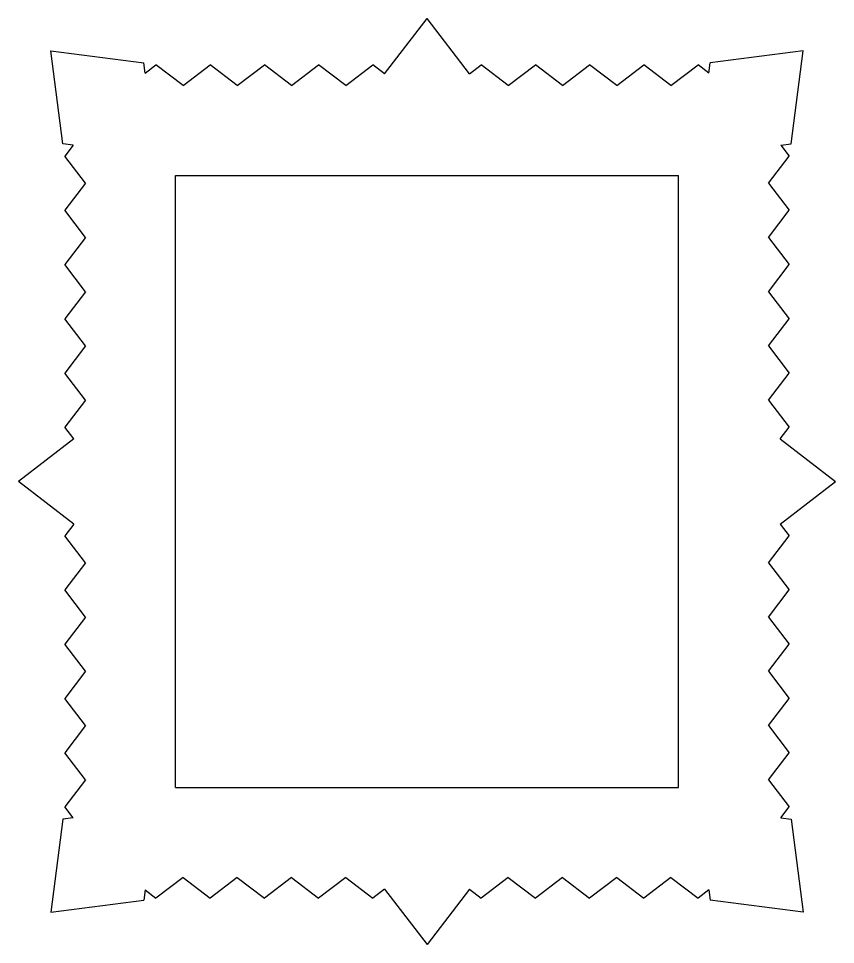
# Model space of a CAD drawing. Extents: x -993 to -416, y -72 to 243.
# Drawn here: x -555.7 to -416.3, y 85 to 242.9 of the extents above; entities that cross this region are included whole.
import ezdxf

# ---------------------------------------------------------------- set-up
doc = ezdxf.new("R2010")
doc.units = 0
doc.layers.get('0').update_dxf_attribs({"linetype": 'CONTINUOUS'})

msp = doc.modelspace()

# ---------------------------------------------------------------- linework, layer by layer
for p, q in [((-493.223227, 233.490312), (-485.969868, 242.90662)), ((-478.716509, 233.490312), (-485.969868, 242.90662)), ((-550.176501, 237.403039), (-534.313086, 235.344704)), ((-548.118166, 221.539624), (-550.176501, 237.403039)), ((-421.763234, 237.403039), (-437.62665, 235.344704)), ((-423.82157, 221.539624), (-421.763234, 237.403039)), ((-534.085311, 233.589263), (-534.313086, 235.344704)), ((-437.854424, 233.589263), (-437.62665, 235.344704)), ((-534.085311, 233.589263), (-532.217586, 235.027968)), ((-527.592814, 231.465518), (-532.217586, 235.027968)), ((-527.592814, 231.465518), (-522.968042, 235.027968)), ((-518.34327, 231.465518), (-522.968042, 235.027968)), ((-518.34327, 231.465518), (-513.718499, 235.027968)), ((-509.093727, 231.465518), (-513.718499, 235.027968)), ((-509.093727, 231.465518), (-504.468955, 235.027968)), ((-499.844183, 231.465518), (-504.468955, 235.027968)), ((-499.844183, 231.465518), (-495.219411, 235.027968)), ((-493.223227, 233.490312), (-495.219411, 235.027968)), ((-478.716509, 233.490312), (-476.720324, 235.027968)), ((-472.095553, 231.465518), (-476.720324, 235.027968)), ((-472.095553, 231.465518), (-467.470781, 235.027968)), ((-462.846009, 231.465518), (-467.470781, 235.027968)), ((-462.846009, 231.465518), (-458.221237, 235.027968)), ((-453.596465, 231.465518), (-458.221237, 235.027968)), ((-453.596465, 231.465518), (-448.971694, 235.027968)), ((-444.346922, 231.465518), (-448.971694, 235.027968)), ((-444.346922, 231.465518), (-439.72215, 235.027968)), ((-437.854424, 233.589263), (-439.72215, 235.027968)), ((-546.362726, 221.311849), (-548.118166, 221.539624)), ((-546.362726, 221.311849), (-547.80143, 219.444124)), ((-425.57701, 221.311849), (-423.82157, 221.539624)), ((-425.57701, 221.311849), (-424.138306, 219.444124)), ((-544.23898, 214.819352), (-547.80143, 219.444124)), ((-427.700756, 214.819352), (-424.138306, 219.444124)), ((-544.23898, 214.819352), (-547.80143, 210.19458)), ((-528.889681, 216.116219), (-443.050055, 216.116219)), ((-528.889681, 111.777506), (-528.889681, 216.116219)), ((-443.050055, 111.777506), (-443.050055, 216.116219)), ((-427.700756, 214.819352), (-424.138306, 210.19458)), ((-544.23898, 205.569808), (-547.80143, 210.19458)), ((-427.700756, 205.569808), (-424.138306, 210.19458)), ((-544.23898, 205.569808), (-547.80143, 200.945037)), ((-427.700756, 205.569808), (-424.138306, 200.945037)), ((-544.23898, 196.320265), (-547.80143, 200.945037)), ((-427.700756, 196.320265), (-424.138306, 200.945037)), ((-544.23898, 196.320265), (-547.80143, 191.695493)), ((-427.700756, 196.320265), (-424.138306, 191.695493)), ((-544.23898, 187.070721), (-547.80143, 191.695493)), ((-427.700756, 187.070721), (-424.138306, 191.695493)), ((-544.23898, 187.070721), (-547.80143, 182.445949)), ((-427.700756, 187.070721), (-424.138306, 182.445949)), ((-544.23898, 177.821178), (-547.80143, 182.445949)), ((-427.700756, 177.821178), (-424.138306, 182.445949)), ((-544.23898, 177.821178), (-547.80143, 173.196406)), ((-427.700756, 177.821178), (-424.138306, 173.196406)), ((-546.263774, 171.200221), (-547.80143, 173.196406)), ((-425.675962, 171.200221), (-424.138306, 173.196406)), ((-546.263774, 171.200221), (-555.680083, 163.946862)), ((-425.675962, 171.200221), (-416.259653, 163.946862)), ((-546.263774, 156.693503), (-555.680083, 163.946862)), ((-425.675962, 156.693503), (-416.259653, 163.946862)), ((-546.263774, 156.693503), (-547.80143, 154.697319)), ((-425.675962, 156.693503), (-424.138306, 154.697319)), ((-544.23898, 150.072547), (-547.80143, 154.697319)), ((-427.700756, 150.072547), (-424.138306, 154.697319)), ((-544.23898, 150.072547), (-547.80143, 145.447775)), ((-427.700756, 150.072547), (-424.138306, 145.447775)), ((-544.23898, 140.823003), (-547.80143, 145.447775)), ((-427.700756, 140.823003), (-424.138306, 145.447775)), ((-544.23898, 140.823003), (-547.80143, 136.198231)), ((-427.700756, 140.823003), (-424.138306, 136.198231)), ((-544.23898, 131.57346), (-547.80143, 136.198231)), ((-427.700756, 131.57346), (-424.138306, 136.198231)), ((-544.23898, 131.57346), (-547.80143, 126.948688)), ((-427.700756, 131.57346), (-424.138306, 126.948688)), ((-544.23898, 122.323916), (-547.80143, 126.948688)), ((-427.700756, 122.323916), (-424.138306, 126.948688)), ((-544.23898, 122.323916), (-547.80143, 117.699144)), ((-427.700756, 122.323916), (-424.138306, 117.699144)), ((-544.23898, 113.074373), (-547.80143, 117.699144)), ((-427.700756, 113.074373), (-424.138306, 117.699144)), ((-544.23898, 113.074373), (-547.80143, 108.449601)), ((-427.700756, 113.074373), (-424.138306, 108.449601)), ((-528.889681, 111.777506), (-443.050055, 111.777506)), ((-546.362726, 106.581875), (-547.80143, 108.449601)), ((-425.57701, 106.581875), (-424.138306, 108.449601)), ((-548.118166, 106.3541), (-550.176501, 90.490685)), ((-546.362726, 106.581875), (-548.118166, 106.3541)), ((-425.57701, 106.581875), (-423.82157, 106.3541)), ((-423.82157, 106.3541), (-421.763234, 90.490685)), ((-527.592814, 96.428207), (-532.217586, 92.865757)), ((-527.592814, 96.428207), (-522.968042, 92.865757)), ((-518.34327, 96.428207), (-522.968042, 92.865757)), ((-518.34327, 96.428207), (-513.718499, 92.865757)), ((-509.093727, 96.428207), (-513.718499, 92.865757)), ((-509.093727, 96.428207), (-504.468955, 92.865757)), ((-499.844183, 96.428207), (-504.468955, 92.865757)), ((-499.844183, 96.428207), (-495.219411, 92.865757)), ((-472.095553, 96.428207), (-476.720324, 92.865757)), ((-472.095553, 96.428207), (-467.470781, 92.865757)), ((-462.846009, 96.428207), (-467.470781, 92.865757)), ((-462.846009, 96.428207), (-458.221237, 92.865757)), ((-453.596465, 96.428207), (-458.221237, 92.865757)), ((-453.596465, 96.428207), (-448.971694, 92.865757)), ((-444.346922, 96.428207), (-448.971694, 92.865757)), ((-444.346922, 96.428207), (-439.72215, 92.865757)), ((-534.085311, 94.304461), (-534.313086, 92.549021)), ((-534.085311, 94.304461), (-532.217586, 92.865757)), ((-493.223227, 94.403413), (-495.219411, 92.865757)), ((-493.223227, 94.403413), (-485.969868, 84.987104)), ((-478.716509, 94.403413), (-485.969868, 84.987104)), ((-478.716509, 94.403413), (-476.720324, 92.865757)), ((-437.854424, 94.304461), (-439.72215, 92.865757)), ((-437.854424, 94.304461), (-437.62665, 92.549021)), ((-550.176501, 90.490685), (-534.313086, 92.549021)), ((-421.763234, 90.490685), (-437.62665, 92.549021))]:
    msp.add_line(p, q)

doc.saveas('drawing.dxf')
